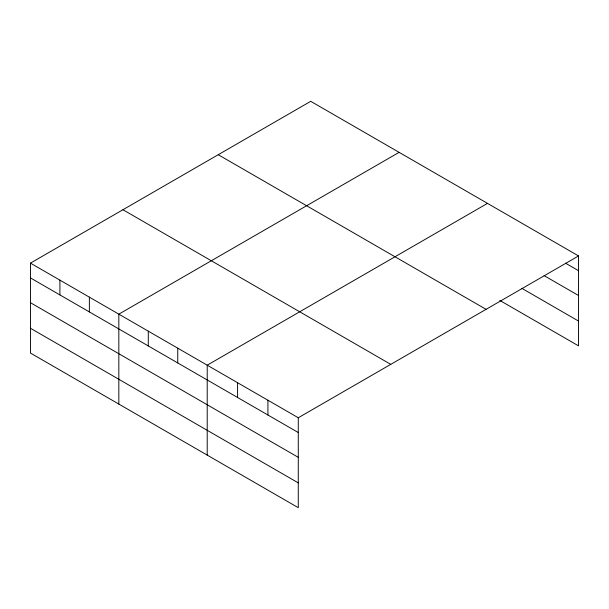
<?xml version="1.0" encoding="UTF-8"?>
<svg xmlns="http://www.w3.org/2000/svg" width="609" height="609" viewBox="0 0 609 609"><rect width="100%" height="100%" fill="white"/><g stroke="black" fill="none" stroke-linecap="round" stroke-linejoin="round"><path stroke-width="0.91" d="M578.55 255.947L310.719 101.315L30.45 263.134L30.45 353.053L298.281 507.685L298.281 417.759L578.55 255.947L578.55 345.866L499.791 300.397M399.108 152.341L118.831 314.16L118.831 404.079M487.489 203.376L207.212 365.187L207.212 455.106M565.426 263.141L578.55 270.723M544.096 275.626L578.55 295.517M521.943 288.392L578.55 321.072M218.235 154.716L486.058 309.342M122.942 209.732L390.765 364.365M30.45 263.134L298.281 417.759M30.45 277.91L298.281 432.535M30.45 302.703L298.281 457.336M30.45 328.259L298.281 482.884M267.922 400.235L267.922 415.011M237.571 382.711L237.571 397.487M177.752 348.181L177.752 362.949M148.292 331.167L148.292 345.942M89.371 297.146L89.371 311.922M59.91 280.14L59.91 294.916"/></g></svg>
